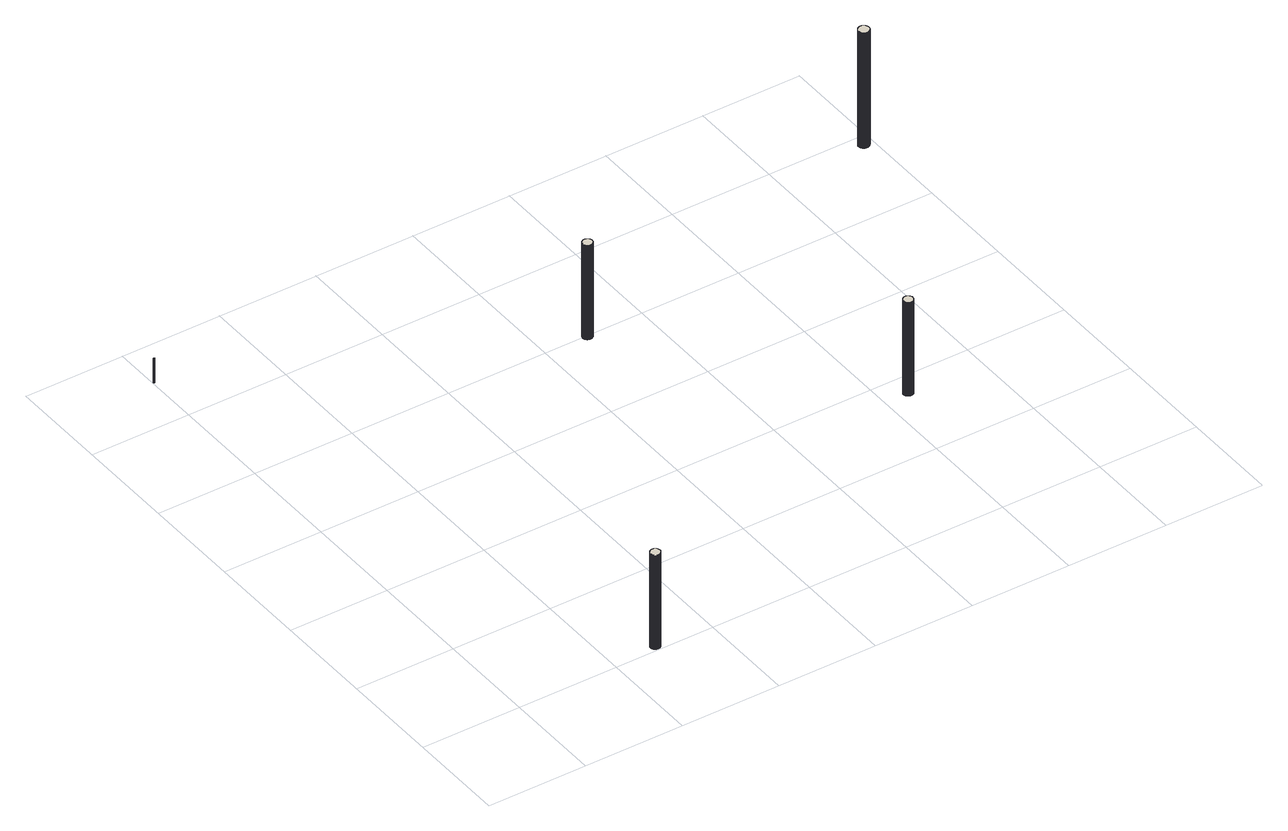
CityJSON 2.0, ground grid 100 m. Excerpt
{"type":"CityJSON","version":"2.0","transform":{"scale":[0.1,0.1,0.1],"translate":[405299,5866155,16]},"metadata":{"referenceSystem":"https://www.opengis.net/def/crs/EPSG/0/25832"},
"CityObjects":{
"building1":{"type":"Building","attributes":{"Gemeindeschluessel":"03454005","AbsoluteHoehe":"16.925","MittlereTraufHoehe":"117.696","Firsthoehe":"117.696","function":"51002_1220","roofType":"1000","measuredHeight":100.77},"address":[{"country":"Germany","locality":"Börger"}],"geometry":[{"type":"MultiSurface","lod":"1","boundaries":[[[0,1,2,3,4,5,6,7,8,9,10,11,12,13,14,15,16,17,18,19,20,21,22,23,24,25,26,27,28,29,30,31,32,33,34,35,36,37,38,39,40,41,42,43,44,45,46,47,48,49,50,51,52,53,54,55,56,57,58,59,60,61,62,63,64,65,66,67,68,69,70,71,72,73,74,75,76,77]],[[78,79,80,81,82,83,84,85,86,87,88,89,90,91,92,93,94,95,96,97,98,99,100,101,102,103,104,105,106,107,108,109,110,111,112,113,114,115,116,117,118,119,120,121,122,123,124,125,126,127,128,129,130,131,132,133,134,135,136,137,138,139,140,141,142,143,144,145,146,147,148,149,150,151,152,153,154,155]],[[78,155,77,76]],[[79,78,76,75]],[[80,79,75,74]],[[81,80,74,73]],[[82,81,73,72]],[[83,82,72,71]],[[84,83,71,70]],[[85,84,70,69]],[[86,85,69,68]],[[87,86,68,67]],[[88,87,67,66]],[[89,88,66,65]],[[90,89,65,64]],[[91,90,64,63]],[[92,91,63,62]],[[93,92,62,61]],[[94,93,61,60]],[[95,94,60,59]],[[96,95,59,58]],[[97,96,58,57]],[[98,97,57,56]],[[99,98,56,55]],[[100,99,55,54]],[[101,100,54,53]],[[102,101,53,52]],[[103,102,52,51]],[[104,103,51,50]],[[105,104,50,49]],[[106,105,49,48]],[[107,106,48,47]],[[108,107,47,46]],[[109,108,46,45]],[[110,109,45,44]],[[111,110,44,43]],[[112,111,43,42]],[[113,112,42,41]],[[114,113,41,40]],[[115,114,40,39]],[[116,115,39,38]],[[117,116,38,37]],[[118,117,37,36]],[[119,118,36,35]],[[120,119,35,34]],[[121,120,34,33]],[[122,121,33,32]],[[123,122,32,31]],[[124,123,31,30]],[[125,124,30,29]],[[126,125,29,28]],[[127,126,28,27]],[[128,127,27,26]],[[129,128,26,25]],[[130,129,25,24]],[[131,130,24,23]],[[132,131,23,22]],[[133,132,22,21]],[[134,133,21,20]],[[135,134,20,19]],[[136,135,19,18]],[[137,136,18,17]],[[138,137,17,16]],[[139,138,16,15]],[[140,139,15,14]],[[141,140,14,13]],[[142,141,13,12]],[[143,142,12,11]],[[144,143,11,10]],[[145,144,10,9]],[[146,145,9,8]],[[147,146,8,7]],[[148,147,7,6]],[[149,148,6,5]],[[150,149,5,4]],[[151,150,4,3]],[[152,151,3,2]],[[153,152,2,1]],[[154,153,1,0]],[[155,154,0,77]]]}]},
"building2":{"type":"Building","attributes":{"Gemeindeschluessel":"03454005","AbsoluteHoehe":"16.986","MittlereTraufHoehe":"43.129","Firsthoehe":"43.129","function":"51002_1250","roofType":"1000","measuredHeight":26.14},"address":[{"country":"Germany","locality":"Börger"}],"geometry":[{"type":"MultiSurface","lod":"1","boundaries":[[[156,157,158,159,160,161,162,163,164,165,166,167,168,169,170,171,172,173,174,175,176,177,178,179,180]],[[181,182,183,184,185,186,187,188,189,190,191,192,193,194,195,196,197,198,199,200,201,202,203,204,205]],[[181,205,180,179]],[[182,181,179,178]],[[183,182,178,177]],[[184,183,177,176]],[[185,184,176,175]],[[186,185,175,174]],[[187,186,174,173]],[[188,187,173,172]],[[189,188,172,171]],[[190,189,171,170]],[[191,190,170,169]],[[192,191,169,168]],[[193,192,168,167]],[[194,193,167,166]],[[195,194,166,165]],[[196,195,165,164]],[[197,196,164,163]],[[198,197,163,162]],[[199,198,162,161]],[[200,199,161,160]],[[201,200,160,159]],[[202,201,159,158]],[[203,202,158,157]],[[204,203,157,156]],[[205,204,156,180]]]}]},
"building3":{"type":"Building","attributes":{"Gemeindeschluessel":"03454005","AbsoluteHoehe":"16.545","MittlereTraufHoehe":"117.467","Firsthoehe":"117.467","function":"51002_1220","roofType":"1000","measuredHeight":100.92},"address":[{"country":"Germany","locality":"Börger"}],"geometry":[{"type":"MultiSurface","lod":"1","boundaries":[[[206,207,208,209,210,211,212,213,214,215,216,217,218,219,220,221,222,223,224,225,226,227,228,229,230,231,232,233,234,235,236,237,238,239,240,241,242,243,244,245,246,247,248,249,250,251,252,253,254,255,256,257,258,259,260,261,262,263,264,265,266,267,268,269,270,271,272,273,274,275,276,277,278,279,280,281,282,283]],[[284,285,286,287,288,289,290,291,292,293,294,295,296,297,298,299,300,301,302,303,304,305,306,307,308,309,310,311,312,313,314,315,316,317,318,319,320,321,322,323,324,325,326,327,328,329,330,331,332,333,334,335,336,337,338,339,340,341,342,343,344,345,346,347,348,349,350,351,352,353,354,355,356,357,358,359,360,361]],[[284,361,283,282]],[[285,284,282,281]],[[286,285,281,280]],[[287,286,280,279]],[[288,287,279,278]],[[289,288,278,277]],[[290,289,277,276]],[[291,290,276,275]],[[292,291,275,274]],[[293,292,274,273]],[[294,293,273,272]],[[295,294,272,271]],[[296,295,271,270]],[[297,296,270,269]],[[298,297,269,268]],[[299,298,268,267]],[[300,299,267,266]],[[301,300,266,265]],[[302,301,265,264]],[[303,302,264,263]],[[304,303,263,262]],[[305,304,262,261]],[[306,305,261,260]],[[307,306,260,259]],[[308,307,259,258]],[[309,308,258,257]],[[310,309,257,256]],[[311,310,256,255]],[[312,311,255,254]],[[313,312,254,253]],[[314,313,253,252]],[[315,314,252,251]],[[316,315,251,250]],[[317,316,250,249]],[[318,317,249,248]],[[319,318,248,247]],[[320,319,247,246]],[[321,320,246,245]],[[322,321,245,244]],[[323,322,244,243]],[[324,323,243,242]],[[325,324,242,241]],[[326,325,241,240]],[[327,326,240,239]],[[328,327,239,238]],[[329,328,238,237]],[[330,329,237,236]],[[331,330,236,235]],[[332,331,235,234]],[[333,332,234,233]],[[334,333,233,232]],[[335,334,232,231]],[[336,335,231,230]],[[337,336,230,229]],[[338,337,229,228]],[[339,338,228,227]],[[340,339,227,226]],[[341,340,226,225]],[[342,341,225,224]],[[343,342,224,223]],[[344,343,223,222]],[[345,344,222,221]],[[346,345,221,220]],[[347,346,220,219]],[[348,347,219,218]],[[349,348,218,217]],[[350,349,217,216]],[[351,350,216,215]],[[352,351,215,214]],[[353,352,214,213]],[[354,353,213,212]],[[355,354,212,211]],[[356,355,211,210]],[[357,356,210,209]],[[358,357,209,208]],[[359,358,208,207]],[[360,359,207,206]],[[361,360,206,283]]]}]},
"building4":{"type":"Building","attributes":{"Gemeindeschluessel":"03454005","AbsoluteHoehe":"16.866","MittlereTraufHoehe":"117.178","Firsthoehe":"117.178","function":"51002_1220","roofType":"1000","measuredHeight":100.31},"address":[{"country":"Germany","locality":"Börger"}],"geometry":[{"type":"MultiSurface","lod":"1","boundaries":[[[362,363,364,365,366,367,368,369,370,371,372,373,374,375,376,377,378,379,380,381,382,383,384,385,386,387,388,389,390,391,392,393,394,395,396,397,398,399,400,401,402,403,404,405,406,407,408,409,410,411,412,413,414,415,416,417,418,419,420,421,422,423,424,425,426,427,428,429,430,431,432,433,434,435,436,437]],[[438,439,440,441,442,443,444,445,446,447,448,449,450,451,452,453,454,455,456,457,458,459,460,461,462,463,464,465,466,467,468,469,470,471,472,473,474,475,476,477,478,479,480,481,482,483,484,485,486,487,488,489,490,491,492,493,494,495,496,497,498,499,500,501,502,503,504,505,506,507,508,509,510,511,512,513]],[[438,513,437,436]],[[439,438,436,435]],[[440,439,435,434]],[[441,440,434,433]],[[442,441,433,432]],[[443,442,432,431]],[[444,443,431,430]],[[445,444,430,429]],[[446,445,429,428]],[[447,446,428,427]],[[448,447,427,426]],[[449,448,426,425]],[[450,449,425,424]],[[451,450,424,423]],[[452,451,423,422]],[[453,452,422,421]],[[454,453,421,420]],[[455,454,420,419]],[[456,455,419,418]],[[457,456,418,417]],[[458,457,417,416]],[[459,458,416,415]],[[460,459,415,414]],[[461,460,414,413]],[[462,461,413,412]],[[463,462,412,411]],[[464,463,411,410]],[[465,464,410,409]],[[466,465,409,408]],[[467,466,408,407]],[[468,467,407,406]],[[469,468,406,405]],[[470,469,405,404]],[[471,470,404,403]],[[472,471,403,402]],[[473,472,402,401]],[[474,473,401,400]],[[475,474,400,399]],[[476,475,399,398]],[[477,476,398,397]],[[478,477,397,396]],[[479,478,396,395]],[[480,479,395,394]],[[481,480,394,393]],[[482,481,393,392]],[[483,482,392,391]],[[484,483,391,390]],[[485,484,390,389]],[[486,485,389,388]],[[487,486,388,387]],[[488,487,387,386]],[[489,488,386,385]],[[490,489,385,384]],[[491,490,384,383]],[[492,491,383,382]],[[493,492,382,381]],[[494,493,381,380]],[[495,494,380,379]],[[496,495,379,378]],[[497,496,378,377]],[[498,497,377,376]],[[499,498,376,375]],[[500,499,375,374]],[[501,500,374,373]],[[502,501,373,372]],[[503,502,372,371]],[[504,503,371,370]],[[505,504,370,369]],[[506,505,369,368]],[[507,506,368,367]],[[508,507,367,366]],[[509,508,366,365]],[[510,509,365,364]],[[511,510,364,363]],[[512,511,363,362]],[[513,512,362,437]]]}]},
"building5":{"type":"Building","attributes":{"Gemeindeschluessel":"03454006","AbsoluteHoehe":"16.227","MittlereTraufHoehe":"139.822","Firsthoehe":"139.822","function":"51002_1220","roofType":"1000","measuredHeight":123.59},"address":[{"country":"Germany","locality":"Breddenberg"}],"geometry":[{"type":"MultiSurface","lod":"1","boundaries":[[[514,515,516,517,518,519,520,521,522,523,524,525,526,527,528,529,530,531,532,533,534,535,536,537,538,539,540,541,542,543,544,545,546,547,548,549,550,551,552,553,554,555,556,557,558,559,560,561,562,563,564,565,566,567,568,569,570,571,572,573,574,575,576,577,578,579,580,581,582,583,584,585,586,587,588,589,590,591,592,593,594,595,596,597]],[[598,599,600,601,602,603,604,605,606,607,608,609,610,611,612,613,614,615,616,617,618,619,620,621,622,623,624,625,626,627,628,629,630,631,632,633,634,635,636,637,638,639,640,641,642,643,644,645,646,647,648,649,650,651,652,653,654,655,656,657,658,659,660,661,662,663,664,665,666,667,668,669,670,671,672,673,674,675,676,677,678,679,680,681]],[[598,681,597,596]],[[599,598,596,595]],[[600,599,595,594]],[[601,600,594,593]],[[602,601,593,592]],[[603,602,592,591]],[[604,603,591,590]],[[605,604,590,589]],[[606,605,589,588]],[[607,606,588,587]],[[608,607,587,586]],[[609,608,586,585]],[[610,609,585,584]],[[611,610,584,583]],[[612,611,583,582]],[[613,612,582,581]],[[614,613,581,580]],[[615,614,580,579]],[[616,615,579,578]],[[617,616,578,577]],[[618,617,577,576]],[[619,618,576,575]],[[620,619,575,574]],[[621,620,574,573]],[[622,621,573,572]],[[623,622,572,571]],[[624,623,571,570]],[[625,624,570,569]],[[626,625,569,568]],[[627,626,568,567]],[[628,627,567,566]],[[629,628,566,565]],[[630,629,565,564]],[[631,630,564,563]],[[632,631,563,562]],[[633,632,562,561]],[[634,633,561,560]],[[635,634,560,559]],[[636,635,559,558]],[[637,636,558,557]],[[638,637,557,556]],[[639,638,556,555]],[[640,639,555,554]],[[641,640,554,553]],[[642,641,553,552]],[[643,642,552,551]],[[644,643,551,550]],[[645,644,550,549]],[[646,645,549,548]],[[647,646,548,547]],[[648,647,547,546]],[[649,648,546,545]],[[650,649,545,544]],[[651,650,544,543]],[[652,651,543,542]],[[653,652,542,541]],[[654,653,541,540]],[[655,654,540,539]],[[656,655,539,538]],[[657,656,538,537]],[[658,657,537,536]],[[659,658,536,535]],[[660,659,535,534]],[[661,660,534,533]],[[662,661,533,532]],[[663,662,532,531]],[[664,663,531,530]],[[665,664,530,529]],[[666,665,529,528]],[[667,666,528,527]],[[668,667,527,526]],[[669,668,526,525]],[[670,669,525,524]],[[671,670,524,523]],[[672,671,523,522]],[[673,672,522,521]],[[674,673,521,520]],[[675,674,520,519]],[[676,675,519,518]],[[677,676,518,517]],[[678,677,517,516]],[[679,678,516,515]],[[680,679,515,514]],[[681,680,514,597]]]}]}
},
"vertices":[
[1399,73,1017],[1398,71,1017],[1397,66,1017],[1395,62,1017],[1395,58,1017],[1394,53,1017],[1394,49,1017],[1395,46,1017],[1395,42,1017],[1396,39,1017],[1397,36,1017],[1398,33,1017],[1399,30,1017],[1401,28,1017],[1402,25,1017],[1404,23,1017],[1406,20,1017],[1409,17,1017],[1412,15,1017],[1415,12,1017],[1418,10,1017],[1422,8,1017],[1426,6,1017],[1431,5,1017],[1433,5,1017],[1436,4,1017],[1441,4,1017],[1446,4,1017],[1450,4,1017],[1455,5,1017],[1459,7,1017],[1462,8,1017],[1466,10,1017],[1469,12,1017],[1472,14,1017],[1474,16,1017],[1476,18,1017],[1478,20,1017],[1480,22,1017],[1482,24,1017],[1484,27,1017],[1485,30,1017],[1487,33,1017],[1488,37,1017],[1489,41,1017],[1490,45,1017],[1490,49,1017],[1490,54,1017],[1490,59,1017],[1489,63,1017],[1488,67,1017],[1486,71,1017],[1484,76,1017],[1481,80,1017],[1478,84,1017],[1475,87,1017],[1471,90,1017],[1468,92,1017],[1465,94,1017],[1461,96,1017],[1458,97,1017],[1455,98,1017],[1451,99,1017],[1448,99,1017],[1446,100,1017],[1443,100,1017],[1440,100,1017],[1437,99,1017],[1433,99,1017],[1430,98,1017],[1426,97,1017],[1422,95,1017],[1419,93,1017],[1415,91,1017],[1411,88,1017],[1408,85,1017],[1405,81,1017],[1402,77,1017],[1405,81,9],[1408,85,9],[1411,88,9],[1415,91,9],[1419,93,9],[1422,95,9],[1426,97,9],[1430,98,9],[1433,99,9],[1437,99,9],[1440,100,9],[1443,100,9],[1446,100,9],[1448,99,9],[1451,99,9],[1455,98,9],[1458,97,9],[1461,96,9],[1465,94,9],[1468,92,9],[1471,90,9],[1475,87,9],[1478,84,9],[1481,80,9],[1484,76,9],[1486,71,9],[1488,67,9],[1489,63,9],[1490,59,9],[1490,54,9],[1490,49,9],[1490,45,9],[1489,41,9],[1488,37,9],[1487,33,9],[1485,30,9],[1484,27,9],[1482,24,9],[1480,22,9],[1478,20,9],[1476,18,9],[1474,16,9],[1472,14,9],[1469,12,9],[1466,10,9],[1462,8,9],[1459,7,9],[1455,5,9],[1450,4,9],[1446,4,9],[1441,4,9],[1436,4,9],[1433,5,9],[1431,5,9],[1426,6,9],[1422,8,9],[1418,10,9],[1415,12,9],[1412,15,9],[1409,17,9],[1406,20,9],[1404,23,9],[1402,25,9],[1401,28,9],[1399,30,9],[1398,33,9],[1397,36,9],[1396,39,9],[1395,42,9],[1395,46,9],[1394,49,9],[1394,53,9],[1395,58,9],[1395,62,9],[1397,66,9],[1398,71,9],[1399,73,9],[1402,77,9],
[4,5530,271],[5,5529,271],[6,5528,271],[7,5528,271],[8,5527,271],[9,5528,271],[10,5528,271],[11,5529,271],[12,5530,271],[13,5531,271],[13,5533,271],[13,5534,271],[12,5535,271],[12,5536,271],[11,5536,271],[10,5537,271],[8,5537,271],[6,5537,271],[5,5536,271],[4,5536,271],[3,5535,271],[3,5534,271],[3,5533,271],[3,5531,271],[3,5530,271],[3,5531,10],[3,5533,10],[3,5534,10],[3,5535,10],[4,5536,10],[5,5536,10],[6,5537,10],[8,5537,10],[10,5537,10],[11,5536,10],[12,5536,10],[12,5535,10],[13,5534,10],[13,5533,10],[13,5531,10],[12,5530,10],[11,5529,10],[10,5528,10],[9,5528,10],[8,5527,10],[7,5528,10],[6,5528,10],[5,5529,10],[4,5530,10],[3,5530,10],
[3387,4001,1015],[3387,3998,1015],[3386,3994,1015],[3385,3990,1015],[3385,3986,1015],[3385,3982,1015],[3386,3979,1015],[3386,3975,1015],[3387,3972,1015],[3388,3969,1015],[3389,3967,1015],[3391,3964,1015],[3392,3962,1015],[3394,3959,1015],[3396,3956,1015],[3398,3953,1015],[3401,3951,1015],[3404,3948,1015],[3407,3946,1015],[3411,3944,1015],[3414,3942,1015],[3417,3941,1015],[3422,3940,1015],[3427,3939,1015],[3432,3939,1015],[3436,3939,1015],[3441,3939,1015],[3445,3940,1015],[3449,3941,1015],[3452,3942,1015],[3455,3944,1015],[3458,3946,1015],[3461,3947,1015],[3463,3949,1015],[3465,3951,1015],[3468,3953,1015],[3470,3955,1015],[3472,3958,1015],[3473,3961,1015],[3475,3964,1015],[3477,3967,1015],[3478,3971,1015],[3480,3975,1015],[3480,3979,1015],[3481,3984,1015],[3481,3989,1015],[3481,3994,1015],[3479,3999,1015],[3479,4002,1015],[3478,4004,1015],[3475,4009,1015],[3473,4014,1015],[3470,4018,1015],[3466,4021,1015],[3463,4024,1015],[3459,4027,1015],[3456,4029,1015],[3452,4031,1015],[3449,4032,1015],[3445,4033,1015],[3442,4034,1015],[3439,4034,1015],[3436,4034,1015],[3433,4034,1015],[3430,4034,1015],[3427,4034,1015],[3424,4034,1015],[3420,4033,1015],[3417,4032,1015],[3414,4030,1015],[3410,4029,1015],[3406,4026,1015],[3403,4024,1015],[3399,4021,1015],[3396,4017,1015],[3393,4013,1015],[3391,4009,1015],[3388,4004,1015],[3391,4009,5],[3393,4013,5],[3396,4017,5],[3399,4021,5],[3403,4024,5],[3406,4026,5],[3410,4029,5],[3414,4030,5],[3417,4032,5],[3420,4033,5],[3424,4034,5],[3427,4034,5],[3430,4034,5],[3433,4034,5],[3436,4034,5],[3439,4034,5],[3442,4034,5],[3445,4033,5],[3449,4032,5],[3452,4031,5],[3456,4029,5],[3459,4027,5],[3463,4024,5],[3466,4021,5],[3470,4018,5],[3473,4014,5],[3475,4009,5],[3478,4004,5],[3479,4002,5],[3479,3999,5],[3481,3994,5],[3481,3989,5],[3481,3984,5],[3480,3979,5],[3480,3975,5],[3478,3971,5],[3477,3967,5],[3475,3964,5],[3473,3961,5],[3472,3958,5],[3470,3955,5],[3468,3953,5],[3465,3951,5],[3463,3949,5],[3461,3947,5],[3458,3946,5],[3455,3944,5],[3452,3942,5],[3449,3941,5],[3445,3940,5],[3441,3939,5],[3436,3939,5],[3432,3939,5],[3427,3939,5],[3422,3940,5],[3417,3941,5],[3414,3942,5],[3411,3944,5],[3407,3946,5],[3404,3948,5],[3401,3951,5],[3398,3953,5],[3396,3956,5],[3394,3959,5],[3392,3962,5],[3391,3964,5],[3389,3967,5],[3388,3969,5],[3387,3972,5],[3386,3975,5],[3386,3979,5],[3385,3982,5],[3385,3986,5],[3385,3990,5],[3386,3994,5],[3387,3998,5],[3387,4001,5],[3388,4004,5],
[5193,1782,1012],[5193,1778,1012],[5193,1774,1012],[5194,1770,1012],[5194,1766,1012],[5196,1763,1012],[5197,1760,1012],[5198,1757,1012],[5200,1754,1012],[5201,1752,1012],[5203,1750,1012],[5205,1747,1012],[5207,1745,1012],[5210,1743,1012],[5212,1741,1012],[5216,1739,1012],[5219,1737,1012],[5223,1735,1012],[5226,1734,1012],[5230,1733,1012],[5235,1732,1012],[5240,1731,1012],[5245,1732,1012],[5249,1732,1012],[5253,1733,1012],[5257,1734,1012],[5260,1736,1012],[5264,1737,1012],[5267,1739,1012],[5269,1741,1012],[5272,1743,1012],[5274,1745,1012],[5276,1747,1012],[5278,1749,1012],[5280,1752,1012],[5282,1754,1012],[5283,1758,1012],[5285,1761,1012],[5286,1765,1012],[5287,1769,1012],[5288,1773,1012],[5288,1778,1012],[5288,1782,1012],[5288,1787,1012],[5287,1791,1012],[5285,1796,1012],[5283,1801,1012],[5280,1806,1012],[5277,1810,1012],[5274,1814,1012],[5270,1817,1012],[5267,1820,1012],[5263,1822,1012],[5259,1824,1012],[5255,1825,1012],[5252,1826,1012],[5248,1827,1012],[5245,1827,1012],[5242,1827,1012],[5239,1827,1012],[5236,1827,1012],[5233,1827,1012],[5230,1826,1012],[5227,1825,1012],[5224,1824,1012],[5220,1823,1012],[5217,1821,1012],[5214,1819,1012],[5210,1817,1012],[5207,1814,1012],[5204,1810,1012],[5201,1806,1012],[5198,1802,1012],[5196,1798,1012],[5194,1793,1012],[5193,1787,1012],[5194,1793,9],[5196,1798,9],[5198,1802,9],[5201,1806,9],[5204,1810,9],[5207,1814,9],[5210,1817,9],[5214,1819,9],[5217,1821,9],[5220,1823,9],[5224,1824,9],[5227,1825,9],[5230,1826,9],[5233,1827,9],[5236,1827,9],[5239,1827,9],[5242,1827,9],[5245,1827,9],[5248,1827,9],[5252,1826,9],[5255,1825,9],[5259,1824,9],[5263,1822,9],[5267,1820,9],[5270,1817,9],[5274,1814,9],[5277,1810,9],[5280,1806,9],[5283,1801,9],[5285,1796,9],[5287,1791,9],[5288,1787,9],[5288,1782,9],[5288,1778,9],[5288,1773,9],[5287,1769,9],[5286,1765,9],[5285,1761,9],[5283,1758,9],[5282,1754,9],[5280,1752,9],[5278,1749,9],[5276,1747,9],[5274,1745,9],[5272,1743,9],[5269,1741,9],[5267,1739,9],[5264,1737,9],[5260,1736,9],[5257,1734,9],[5253,1733,9],[5249,1732,9],[5245,1732,9],[5240,1731,9],[5235,1732,9],[5230,1733,9],[5226,1734,9],[5223,1735,9],[5219,1737,9],[5216,1739,9],[5212,1741,9],[5210,1743,9],[5207,1745,9],[5205,1747,9],[5203,1750,9],[5201,1752,9],[5200,1754,9],[5198,1757,9],[5197,1760,9],[5196,1763,9],[5194,1766,9],[5194,1770,9],[5193,1774,9],[5193,1778,9],[5193,1782,9],[5193,1787,9],
[6862,4915,1238],[6861,4914,1238],[6859,4909,1238],[6857,4903,1238],[6856,4898,1238],[6856,4892,1238],[6856,4886,1238],[6857,4881,1238],[6858,4876,1238],[6859,4872,1238],[6861,4867,1238],[6864,4863,1238],[6866,4860,1238],[6869,4856,1238],[6871,4853,1238],[6874,4851,1238],[6877,4849,1238],[6879,4847,1238],[6882,4845,1238],[6885,4844,1238],[6887,4842,1238],[6890,4841,1238],[6893,4840,1238],[6897,4839,1238],[6901,4838,1238],[6904,4838,1238],[6909,4838,1238],[6913,4838,1238],[6917,4838,1238],[6922,4839,1238],[6927,4841,1238],[6932,4843,1238],[6936,4845,1238],[6941,4848,1238],[6945,4852,1238],[6949,4856,1238],[6953,4860,1238],[6956,4865,1238],[6956,4867,1238],[6958,4870,1238],[6959,4874,1238],[6961,4878,1238],[6962,4883,1238],[6962,4887,1238],[6962,4891,1238],[6962,4894,1238],[6962,4898,1238],[6961,4901,1238],[6960,4904,1238],[6960,4907,1238],[6959,4910,1238],[6957,4913,1238],[6956,4916,1238],[6954,4919,1238],[6952,4922,1238],[6950,4925,1238],[6947,4928,1238],[6944,4931,1238],[6940,4934,1238],[6936,4937,1238],[6933,4938,1238],[6931,4940,1238],[6927,4941,1238],[6924,4942,1238],[6922,4943,1238],[6919,4943,1238],[6915,4944,1238],[6912,4944,1238],[6909,4944,1238],[6905,4944,1238],[6901,4943,1238],[6897,4943,1238],[6893,4942,1238],[6890,4941,1238],[6887,4939,1238],[6884,4938,1238],[6881,4936,1238],[6879,4935,1238],[6876,4933,1238],[6874,4931,1238],[6871,4928,1238],[6869,4926,1238],[6866,4923,1238],[6864,4919,1238],[6866,4923,2],[6869,4926,2],[6871,4928,2],[6874,4931,2],[6876,4933,2],[6879,4935,2],[6881,4936,2],[6884,4938,2],[6887,4939,2],[6890,4941,2],[6893,4942,2],[6897,4943,2],[6901,4943,2],[6905,4944,2],[6909,4944,2],[6912,4944,2],[6915,4944,2],[6919,4943,2],[6922,4943,2],[6924,4942,2],[6927,4941,2],[6931,4940,2],[6933,4938,2],[6936,4937,2],[6940,4934,2],[6944,4931,2],[6947,4928,2],[6950,4925,2],[6952,4922,2],[6954,4919,2],[6956,4916,2],[6957,4913,2],[6959,4910,2],[6960,4907,2],[6960,4904,2],[6961,4901,2],[6962,4898,2],[6962,4894,2],[6962,4891,2],[6962,4887,2],[6962,4883,2],[6961,4878,2],[6959,4874,2],[6958,4870,2],[6956,4867,2],[6956,4865,2],[6953,4860,2],[6949,4856,2],[6945,4852,2],[6941,4848,2],[6936,4845,2],[6932,4843,2],[6927,4841,2],[6922,4839,2],[6917,4838,2],[6913,4838,2],[6909,4838,2],[6904,4838,2],[6901,4838,2],[6897,4839,2],[6893,4840,2],[6890,4841,2],[6887,4842,2],[6885,4844,2],[6882,4845,2],[6879,4847,2],[6877,4849,2],[6874,4851,2],[6871,4853,2],[6869,4856,2],[6866,4860,2],[6864,4863,2],[6861,4867,2],[6859,4872,2],[6858,4876,2],[6857,4881,2],[6856,4886,2],[6856,4892,2],[6856,4898,2],[6857,4903,2],[6859,4909,2],[6861,4914,2],[6862,4915,2],[6864,4919,2]
]}
